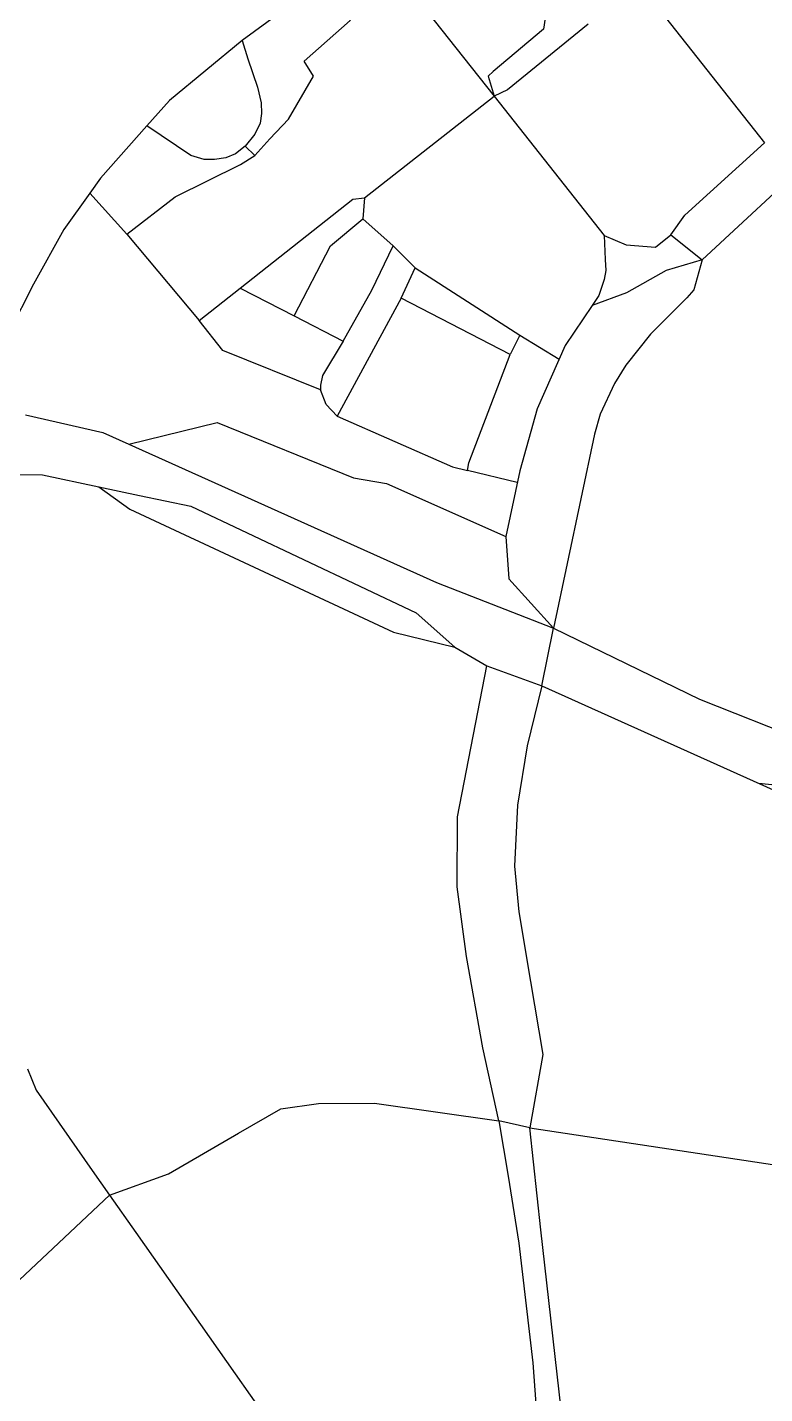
# Model space of a CAD drawing. Extents: x -1529 to 995, y -1183 to 807.
# Drawn here: x -837 to -409, y -504 to 291 of the extents above; entities that cross this region are included whole.
import ezdxf

# ---------------------------------------------------------------- set-up
doc = ezdxf.new("R2010")
doc.units = 0
doc.layers.add('PATH', color=40, linetype='CONTINUOUS')

msp = doc.modelspace()

# ---------------------------------------------------------------- linework, layer by layer
at = {"layer": 'PATH'}
for points in [[(-573.08, 351.87), (-535.17, 302.69), (-537.13, 290.05), (-566.3, 265.41), (-569.39, 262.61), (-565.81, 250.98)], [(-633.98, 337.47), (-664.22, 318.74), (-712.31, 283.45)], [(-704.86, 216.52), (-696.19, 226.26), (-685.43, 237.57), (-670.83, 262.72), (-676.24, 271.44), (-649.6, 295.04), (-643.85, 310.83), (-633.98, 337.46)], [(-618.44, 317.75), (-565.81, 250.98)], [(-481.49, 316.24), (-408.54, 223.77)], [(-511.12, 292.83), (-557.99, 254.63), (-565.81, 250.98)], [(-712.31, 283.45), (-754.57, 248.41), (-767.66, 233.7)], [(-712.31, 283.45), (-708.96, 272.76), (-703.46, 256.23), (-701.36, 247.11), (-700.99, 240.85), (-701.84, 235.39), (-704.92, 228.89), (-710.52, 221.96)], [(-444.88, 155.9), (-379.08, 216.71), (-309.64, 262.34)], [(-641.2, 191.92), (-565.81, 250.98)], [(-565.81, 250.98), (-501.91, 169.93)], [(-767.66, 233.7), (-794.72, 203.3), (-800.94, 194.56)], [(-710.52, 221.96), (-716.19, 217.42), (-721.79, 215.07), (-728.36, 214.11), (-734.43, 214.24), (-742.16, 216.43), (-767.66, 233.7)], [(-463.16, 170.39), (-455.04, 181.79), (-408.54, 223.77)], [(-779.32, 170.76), (-751.37, 192.5), (-713.27, 211.32), (-704.86, 216.52)], [(-710.52, 221.96), (-704.86, 216.52)], [(-800.94, 194.56), (-815.93, 173.47), (-833.73, 141.72), (-847.86, 113.82), (-857.46, 88.56)], [(-800.92, 194.58), (-779.32, 170.76)], [(-713.48, 139.32), (-647.9, 191.15), (-641.2, 191.92)], [(-641.2, 191.92), (-642.14, 179.69)], [(-682.1, 123.27), (-660.93, 163.95), (-642.14, 179.69)], [(-642.14, 179.69), (-624.59, 163.9)], [(-779.32, 170.76), (-737.37, 120.51)], [(-501.91, 169.93), (-501.91, 169.93), (-501.27, 156.01), (-500.87, 149.55), (-501.89, 144.44), (-504.97, 135.02), (-508.89, 129.18)], [(-501.91, 169.93), (-489.07, 164.57), (-472.1, 163.17), (-463.16, 170.39)], [(-463.16, 170.39), (-444.88, 155.9)], [(-653.65, 108.58), (-637.01, 138.09), (-624.59, 163.9)], [(-624.59, 163.9), (-611.64, 151.09)], [(-619.82, 133.57), (-611.64, 151.09)], [(-611.64, 151.09), (-550.83, 112.06)], [(-444.88, 155.9), (-449.74, 138.43), (-453.85, 133.79), (-475.01, 112.61), (-489.28, 94.62), (-495.86, 83.81), (-504.18, 66.09), (-507.48, 54.39), (-531.39, -58.38)], [(-444.88, 155.9), (-465.79, 149.6), (-488.95, 136.64), (-508.89, 129.18)], [(-737.37, 120.51), (-713.48, 139.32)], [(-713.48, 139.32), (-682.1, 123.27)], [(-619.82, 133.57), (-657.09, 64.83)], [(-556.49, 100.68), (-619.82, 133.57)], [(-508.89, 129.18), (-524.51, 105.97), (-540.82, 69.09), (-550.93, 33.03), (-558.94, -5.03)], [(-666.81, 80.16), (-723.57, 103.11), (-737.37, 120.51)], [(-682.1, 123.27), (-653.65, 108.58)], [(-550.83, 112.06), (-556.49, 100.68)], [(-550.83, 112.06), (-528.05, 97.97)], [(-653.65, 108.58), (-653.65, 108.58), (-665.56, 88.51), (-666.8, 83.01), (-666.81, 80.16)], [(-581.39, 33.39), (-580.55, 37.72), (-556.49, 100.68)], [(-657.09, 64.83), (-663.43, 71.69), (-666.81, 80.16)], [(-838.22, 65.61), (-793.33, 55.38), (-778.18, 48.56)], [(-657.09, 64.83), (-657.09, 64.83), (-589.94, 35.49), (-581.39, 33.39)], [(-778.18, 48.56), (-726.89, 61.24), (-647.67, 29.06), (-628.47, 25.66), (-558.94, -5.03)], [(-778.18, 48.56), (-599.32, -31.89), (-531.39, -58.38)], [(-552.36, 26.25), (-581.39, 33.39)], [(-852.2, 30.98), (-828.39, 30.79), (-795.65, 23.84)], [(-795.65, 23.84), (-772.04, 18.83), (-742.17, 12.49), (-611.2, -49.51), (-588.73, -69.49), (-570.16, -80.29)], [(-795.65, 23.84), (-777.68, 10.73), (-624.39, -60.63), (-588.73, -69.49)], [(-558.94, -5.03), (-557.29, -29.62), (-531.39, -58.38)], [(-538.04, -91.92), (-531.39, -58.38)], [(-531.39, -58.38), (-446.38, -99.63), (-385.8, -123.73), (-331.53, -136.5), (-286.12, -141.36), (-242.82, -139.91), (-193, -133.29), (-125.28, -113.03), (-114.43, -118.23)], [(-563.05, -344.94), (-572.44, -302.35), (-581.84, -249.28), (-587.3, -208.79), (-587.17, -168.16), (-570.16, -80.29)], [(-570.16, -80.29), (-538.04, -91.92)], [(-538.04, -91.92), (-546.65, -126.72), (-552.24, -161.33), (-554.03, -196.71), (-551.37, -223.31), (-544.74, -263.86), (-537.58, -306.32), (-545.01, -348.94)], [(-538.04, -91.92), (-369.16, -167.84), (-293.26, -201.44)], [(-412, -148.58), (-339.14, -156.14), (-276.35, -157.5), (-208.78, -153.09), (-156.68, -142.08), (-119.3, -130.86), (-114.43, -118.23)], [(-837.22, -314.58), (-832.01, -327.06), (-799.52, -373.8), (-789.41, -388.22)], [(-789.41, -388.22), (-755.21, -375.72), (-714.38, -352.09), (-689.89, -337.91), (-667.93, -334.73), (-635.32, -334.68), (-563.05, -344.94)], [(-563.05, -344.94), (-557.67, -377.11), (-551.53, -416.05), (-543.32, -485.59), (-536.55, -578.4)], [(-545.01, -348.94), (-563.05, -344.94)], [(-520.93, -577.23), (-526.82, -512.68), (-538.6, -408.3), (-545.01, -348.94)], [(-545.01, -348.94), (-300.19, -385.96)], [(-901.17, -492.99), (-789.41, -388.22)], [(-789.41, -388.22), (-774.23, -409.87), (-650, -586.55)]]:
    msp.add_lwpolyline(points, dxfattribs=at)

doc.saveas('drawing.dxf')
